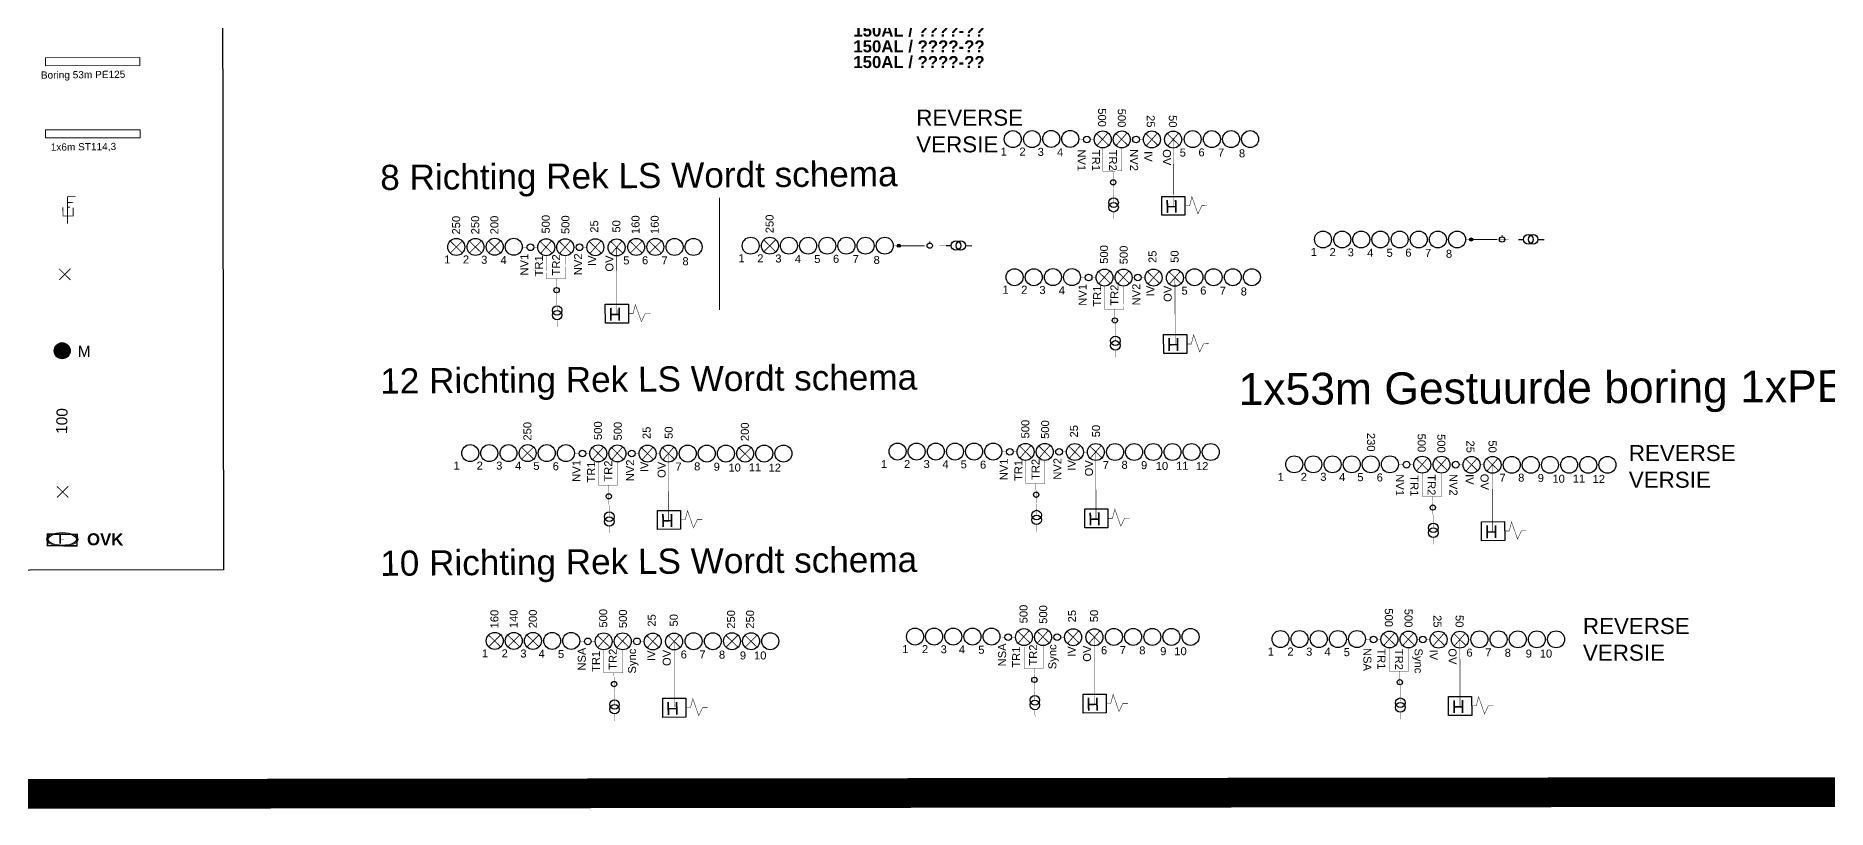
# Model space of a CAD drawing. Header units: metres. Extents: x 342 to 10732, y 11 to 2199.
# Drawn here: x 829.5 to 941.5, y 76.8 to 125.2 of the extents above; entities that cross this region are included whole.
import ezdxf
from ezdxf.enums import TextEntityAlignment as Align

# ---------------------------------------------------------------- set-up
doc = ezdxf.new("R2010")
doc.units = ezdxf.units.M
doc.linetypes.add('DASHED', pattern=[0.75, 0.5, -0.25])
for name, color, linetype, lineweight in [('01 - Bestaande kabel', 125, 'Continuous', 0), ('01 - Geulbak', 18, 'Continuous', 0), ('01 - Mantelbuis', 6, 'Continuous', 0), ('Aansluiting LS K01', 120, 'DASHED', 0), ('Aansluiting LS K02', 52, 'DASHED', 0), ('Aansluiting LS K03', 5, 'DASHED', 0), ('Aansluiting LS K06', 30, 'DASHED', 0), ('Aansluiting LS K07', 252, 'DASHED', 0), ('Aansluiting LS K08', 244, 'DASHED', 0), ('Aansluiting LS K09', 104, 'DASHED', 0), ('Aansluiting LS K10', 1, 'DASHED', 0), ('Aansluiting LS K11', 190, 'DASHED', 0), ('Aansluiting LS K12', 201, 'DASHED', 0), ('AANSLUITKAST', 7, 'Continuous', 0)]:
    doc.layers.add(name, color=color, linetype=linetype, lineweight=lineweight)
for name, color, linetype in [('01 - Diversen', 7, 'Continuous'), ('01 - Station', 7, 'Continuous'), ('Opmerking', 7, 'Continuous')]:
    doc.layers.add(name, color=color, linetype=linetype)
doc.layers.add('Aansluiting LS K04', color=7, linetype='DASHED', lineweight=0, true_color=0x00f000)
doc.layers.add('Aansluiting LS K05', color=7, linetype='DASHED', lineweight=0, true_color=0xeb00eb)
doc.styles.get("Standard").update_dxf_attribs({"font": 'arial.ttf'})
doc.styles.add('TM-0.5', font='', dxfattribs={"height": 0.5})
doc.styles.get('TM-0.5').set_extended_font_data('Arial Nova Light')

# ---------------------------------------------------------------- blocks, each defined once
blk = doc.blocks.new('OVK')
at = {"layer": '01 - Diversen', "true_color": 0x58ba48, "transparency": 33554687}
h = blk.add_hatch(color=85, dxfattribs=at)
h.dxf.hatch_style = 1
edge = h.paths.add_edge_path()
edge.add_ellipse((0, 0), major_axis=(0.984, -0.004), ratio=0.427896, start_angle=0, end_angle=360)
edge = h.paths.add_edge_path(flags=16)
edge.add_ellipse((0, 0), major_axis=(0.89, -0.003), ratio=0.403729, start_angle=0, end_angle=360)
at = {"layer": '01 - Bestaande kabel', "color": 85, "true_color": 0x58ba48}
for points, const_width in [([(-0.13, -0.27), (-0.13, 0.27)], 0.1), ([(-0.13, 0.27), (0.18, 0.27)], 0.005), ([(-0.13, 0.13), (0.14, 0.13)], 0.005), ([(-0.13, -0.01), (0.1, -0.01)], 0.005), ([(-0.13, -0.12), (0.03, -0.13)], 0.005)]:
    blk.add_lwpolyline(points, dxfattribs=dict(at, const_width=const_width))
for major_axis, ratio in [((0.984, -0.004), 0.427896), ((0.89, -0.003), 0.403729)]:
    blk.add_ellipse((0, 0), major_axis=major_axis, ratio=ratio, dxfattribs=at)
blk = doc.blocks.new('12 RICHTINGEN LS REK')
at = {"color": 6}
for points, const_width in [([(-8.63, 0.27), (-8.76, 0.27)], 0.02), ([(-7.43, 0.27), (-7.57, 0.27)], 0.02), ([(-6.23, 0.27), (-6.37, 0.27)], 0.02), ([(-5.04, 0.27), (-5.17, 0.27)], 0.02), ([(-3.84, 0.27), (-3.98, 0.27)], 0.02), ([(-2.5, 0.25), (-2.78, 0.25)], 0.02), ([(-1.82, 0.25), (-2.07, 0.25)], 0.02), ([(-0.92, -0.11), (-1.68, 0.63)], 0.05), ([(-1.65, -0.14), (-0.95, 0.66)], 0.05), ([(-0.62, 0.25), (-0.76, 0.25)], 0.02), ([(0.28, -0.11), (-0.48, 0.63)], 0.05), ([(-0.45, -0.14), (0.24, 0.66)], 0.05), ([(0.59, 0.25), (0.44, 0.25)], 0.02), ([(1.26, 0.25), (1.01, 0.25)], 0.02), ([(2.17, -0.13), (1.41, 0.61)], 0.05), ([(1.44, -0.16), (2.13, 0.64)], 0.05), ([(2.57, 0.24), (2.32, 0.24)], 0.02), ([(3.48, -0.12), (2.72, 0.61)], 0.05), ([(2.75, -0.15), (3.44, 0.65)], 0.05), ([(3.77, 0.24), (3.63, 0.24)], 0.02), ([(4.96, 0.24), (4.83, 0.24)], 0.02), ([(6.16, 0.24), (6.02, 0.24)], 0.02), ([(7.36, 0.23), (7.22, 0.24)], 0.02), ([(8.55, 0.24), (8.42, 0.24)], 0.02), ([(9.75, 0.24), (9.61, 0.24)], 0.02), ([(-0.09, -0.28), (-0.09, -1.73), (-1.28, -1.73), (-1.28, -0.28), (-1.28, -1.73), (-0.65, -1.73), (-0.6, -3.7)], 0.02), ([(-0.59, -4.29), (-0.59, -4.73)], 0.02)]:
    blk.add_lwpolyline(points, dxfattribs=dict(at, const_width=const_width))
at = {"color": 6, "linetype": 'Continuous', "const_width": 0.03}
for points in [[(3.11, -3.93), (3.1, 0.24)], [(5.22, -3.89), (4.9, -3.89), (4.66, -4.4), (4.29, -3.33), (4.14, -3.9), (3.86, -3.9)]]:
    blk.add_lwpolyline(points, dxfattribs=at)
at = {"color": 6}
blk.add_lwpolyline([(3.86, -4.49), (2.41, -4.5), (2.41, -3.32), (3.85, -3.31)], close=True, dxfattribs=at)
for centre, radius in [((-9.29, 0.27), 0.53), ((-8.1, 0.27), 0.53), ((-6.9, 0.27), 0.53), ((-5.7, 0.27), 0.53), ((-4.51, 0.27), 0.53), ((-3.31, 0.27), 0.53), ((-2.28, 0.25), 0.209), ((-1.29, 0.25), 0.53), ((-0.09, 0.25), 0.53), ((0.8, 0.25), 0.209), ((1.79, 0.24), 0.53), ((3.1, 0.24), 0.53), ((4.3, 0.24), 0.53), ((5.49, 0.24), 0.53), ((6.69, 0.24), 0.53), ((7.89, 0.24), 0.53), ((9.08, 0.24), 0.53), ((10.28, 0.24), 0.53), ((-0.63, -2.43), 0.165), ((-0.6, -3.7), 0.297), ((-0.6, -4), 0.297)]:
    blk.add_circle(centre, radius, dxfattribs=at)
at = {"color": 6, "char_height": 0.5, "attachment_point": 1, "rotation": 90}
for s, insert in [('500', (-1.56, 1.09)), ('500', (-0.32, 1.06)), ('25', (1.48, 1.15)), ('50', (2.86, 1.16))]:
    blk.add_mtext_dynamic_manual_height_columns(s, width=0.8068, gutter_width=2.5, heights=[0], dxfattribs=dict(at, insert=insert))
at = {"char_height": 0.5, "attachment_point": 3, "style": 'TM-0.5'}
for s, insert in [('1', (-9.94, -0.26)), ('2', (-8.5, -0.26)), ('3', (-7.28, -0.26)), ('4', (-6.1, -0.27)), ('5', (-4.96, -0.28)), ('6', (-3.75, -0.3)), ('7', (3.92, -0.32)), ('8', (5.09, -0.31)), ('9', (6.31, -0.33)), ('10', (7.62, -0.38)), ('11', (8.89, -0.37)), ('12', (10.13, -0.39))]:
    blk.add_mtext_dynamic_manual_height_columns(s, width=0.6652, gutter_width=2.5, heights=[0], dxfattribs=dict(at, insert=insert))
at = {"char_height": 0.5, "attachment_point": 1, "rotation": 90, "style": 'TM-0.5'}
for s, heights, insert in [('NV1', [0], (-2.9, -1.52)), ('TR1', [0], (-1.99, -1.57)), ('TR2', [0], (-0.92, -1.51)), ('NV2', [0], (0.45, -1.49)), ('IV', [0.279], (1.34, -0.92)), ('OV', [0], (2.42, -1.28))]:
    blk.add_mtext_dynamic_manual_height_columns(s, width=0.6652, gutter_width=2.5, heights=heights, dxfattribs=dict(at, insert=insert))
at = {"color": 6, "insert": (3.43, -4.34), "char_height": 0.804, "attachment_point": 1, "rotation": 180.6213, "style": 'TM-0.5'}
blk.add_mtext_dynamic_manual_height_columns('H', width=1.0698, gutter_width=4.02, heights=[0], dxfattribs=at)
at = {"color": 6}
for tag, p in [('RI10', (8.12, 1.02)), ('RI11', (9.31, 1.02)), ('RI12', (10.51, 1.02)), ('RI1', (-9.06, 1.05)), ('RI2', (-7.86, 1.05)), ('RI3', (-6.66, 1.05)), ('RI4', (-5.47, 1.05)), ('RI5', (-4.27, 1.06)), ('RI6', (-3.08, 1.06)), ('RI7', (4.53, 1.02)), ('RI8', (5.73, 1.02)), ('RI9', (6.92, 1.02))]:
    blk.add_attdef(tag, p, '', height=0.5, rotation=90, dxfattribs=at)
blk = doc.blocks.new('8 RICHTINGEN LS REK')
at = {"const_width": 0.02}
for points in [[(-7.03, 0.02), (-7.17, 0.02)], [(-5.83, 0.02), (-5.97, 0.03)], [(-4.64, 0.03), (-4.77, 0.03)], [(-3.29, 0), (-3.58, 0)], [(3.01, 0.02), (2.88, 0.02)], [(4.21, 0.02), (4.07, 0.02)]]:
    blk.add_lwpolyline(points, dxfattribs=at)
at = {"color": 6}
for points, const_width in [([(-2.61, 0), (-2.86, 0)], 0.02), ([(-1.71, -0.36), (-2.48, 0.38)], 0.05), ([(-2.44, -0.39), (-1.75, 0.41)], 0.05), ([(-1.42, 0), (-1.55, 0)], 0.02), ([(-0.52, -0.36), (-1.28, 0.38)], 0.05), ([(-1.25, -0.39), (-0.55, 0.42)], 0.05), ([(-0.22, 0), (-0.36, 0)], 0.02), ([(0.46, 0), (0.21, 0)], 0.02), ([(1.37, -0.37), (0.61, 0.36)], 0.05), ([(0.64, -0.4), (1.34, 0.4)], 0.05), ([(2.71, -0.37), (1.94, 0.37)], 0.05), ([(1.98, -0.4), (2.67, 0.4)], 0.05), ([(5.41, 0.02), (5.27, 0.02)], 0.02), ([(6.6, 0.02), (6.47, 0.02)], 0.02), ([(-0.89, -0.53), (-0.88, -1.97), (-2.07, -1.98), (-2.08, -0.53), (-2.07, -1.98), (-1.44, -1.97), (-1.4, -3.95)], 0.02), ([(-1.39, -4.54), (-1.39, -4.98)], 0.02)]:
    blk.add_lwpolyline(points, dxfattribs=dict(at, const_width=const_width))
at = {"color": 6, "linetype": 'Continuous', "const_width": 0.03}
for points in [[(2.34, -4.18), (2.32, -0.01)], [(4.43, -4.13), (4.11, -4.14), (3.87, -4.65), (3.49, -3.58), (3.35, -4.15), (3.06, -4.15)]]:
    blk.add_lwpolyline(points, dxfattribs=at)
at = {"color": 6}
blk.add_lwpolyline([(3.06, -4.74), (1.62, -4.74), (1.61, -3.56), (3.06, -3.56)], close=True, dxfattribs=at)
for centre, radius in [((-7.7, 0.02), 0.53), ((-6.5, 0.02), 0.53), ((-5.3, 0.03), 0.53), ((-4.11, 0.03), 0.53), ((-3.07, 0), 0.209), ((-2.08, 0), 0.53), ((-0.89, 0), 0.53), ((0, 0), 0.209), ((0.99, 0), 0.53), ((2.32, -0.01), 0.53), ((3.54, 0.02), 0.53), ((4.74, 0.02), 0.53), ((5.94, 0.02), 0.53), ((7.13, 0.02), 0.53), ((-1.43, -2.68), 0.165), ((-1.4, -3.95), 0.297), ((-1.4, -4.24), 0.297)]:
    blk.add_circle(centre, radius, dxfattribs=at)
at = {"color": 6, "char_height": 0.5, "attachment_point": 1, "rotation": 90}
for s, insert in [('500', (-2.36, 0.86)), ('500', (-1.13, 0.83)), ('25', (0.67, 0.91)), ('50', (2.05, 0.92))]:
    blk.add_mtext_dynamic_manual_height_columns(s, width=0.8068, gutter_width=2.5, heights=[0], dxfattribs=dict(at, insert=insert))
at = {"char_height": 0.5, "attachment_point": 3, "style": 'TM-0.5'}
for s, insert in [('1', (-8.07, -0.51)), ('2', (-6.9, -0.51)), ('3', (-5.76, -0.53)), ('4', (-4.55, -0.55)), ('5', (3.12, -0.57)), ('6', (4.29, -0.56)), ('7', (5.51, -0.57)), ('8', (6.82, -0.62))]:
    blk.add_mtext_dynamic_manual_height_columns(s, width=0.6652, gutter_width=2.5, heights=[0], dxfattribs=dict(at, insert=insert))
at = {"char_height": 0.5, "attachment_point": 1, "rotation": 90, "style": 'TM-0.5'}
for s, heights, insert in [('NV1', [0], (-3.7, -1.76)), ('TR1', [0], (-2.79, -1.82)), ('TR2', [0], (-1.71, -1.76)), ('NV2', [0], (-0.34, -1.74)), ('IV', [0.279], (0.54, -1.17)), ('OV', [0], (1.62, -1.52))]:
    blk.add_mtext_dynamic_manual_height_columns(s, width=0.6652, gutter_width=2.5, heights=heights, dxfattribs=dict(at, insert=insert))
at = {"color": 6, "insert": (2.63, -4.58), "char_height": 0.804, "attachment_point": 1, "rotation": 180.6228, "style": 'TM-0.5'}
blk.add_mtext_dynamic_manual_height_columns('H', width=1.0698, gutter_width=4.02, heights=[0], dxfattribs=at)
at = {"color": 6}
for tag, p in [('RI1', (-7.46, 0.8)), ('RI2', (-6.27, 0.81)), ('RI3', (-5.07, 0.81)), ('RI4', (-3.87, 0.81)), ('RI5', (3.75, 0.83)), ('RI6', (4.95, 0.83)), ('RI7', (6.13, 0.83)), ('RI8', (7.32, 0.83))]:
    blk.add_attdef(tag, p, '', height=0.5, rotation=90, dxfattribs=at)
blk = doc.blocks.new('8 RICHTINGEN LS REK KLEIN')
at = {"layer": '01 - Bestaande kabel', "transparency": 33554687}
h = blk.add_hatch(color=6, dxfattribs=at)
h.dxf.hatch_style = 1
edge = h.paths.add_edge_path()
edge.add_arc((5.14, 0), 0.1, 0, 360)
at = {"const_width": 0.02}
for points in [[(-3.45, 0), (-3.59, 0)], [(-2.26, 0), (-2.39, 0)], [(-1.06, 0), (-1.2, 0)], [(0.14, 0), (0, 0)], [(1.33, 0), (1.2, 0)]]:
    blk.add_lwpolyline(points, dxfattribs=at)
at = {"color": 6}
for points, const_width in [([(2.53, 0), (2.39, 0)], 0.02), ([(3.73, 0), (3.59, 0)], 0.02), ([(5.04, 0), (4.79, 0)], 0.02), ([(6.74, 0), (8.1, 0.01)], 0.01)]:
    blk.add_lwpolyline(points, dxfattribs=dict(at, const_width=const_width))
for points in [[(8.1, 0.01), (8.42, 0.01)], [(9.31, 0.01), (9.71, 0)]]:
    blk.add_lwpolyline(points, dxfattribs=at)
for centre, radius in [((-4.12, 0), 0.53), ((-2.92, 0), 0.53), ((-1.73, 0), 0.53), ((-0.53, 0), 0.53), ((0.67, 0), 0.53), ((1.86, 0), 0.53), ((3.06, 0), 0.53), ((4.26, 0), 0.53), ((5.14, 0), 0.1), ((7.07, 0), 0.165), ((8.71, 0.01), 0.297), ((9.01, 0.01), 0.297)]:
    blk.add_circle(centre, radius, dxfattribs=at)
at = {"layer": '01 - Bestaande kabel', "color": 6}
for points in [[(5.24, 0), (6.74, 0)], [(7.07, 0.17), (7.07, 0.27)]]:
    blk.add_lwpolyline(points, dxfattribs=at)
at = {"char_height": 0.5, "attachment_point": 3, "style": 'TM-0.5'}
for s, insert in [('1', (-4.5, -0.53)), ('2', (-3.32, -0.54)), ('3', (-2.19, -0.55)), ('4', (-0.97, -0.58)), ('5', (0.24, -0.58)), ('6', (1.41, -0.57)), ('7', (2.64, -0.59)), ('8', (3.95, -0.64))]:
    blk.add_mtext_dynamic_manual_height_columns(s, width=0.6652, gutter_width=2.5, heights=[0], dxfattribs=dict(at, insert=insert))
at = {"color": 6}
for tag, p in [('RI1', (-3.88, 0.78)), ('RI2', (-2.69, 0.78)), ('RI3', (-1.49, 0.78)), ('RI4', (-0.3, 0.78)), ('RI5', (0.93, 0.8)), ('RI6', (2.13, 0.81)), ('RI7', (3.3, 0.81)), ('RI8', (4.5, 0.8))]:
    blk.add_attdef(tag, p, '', height=0.5, rotation=90, dxfattribs=at)
blk = doc.blocks.new('10 RICHTINGEN LS REK')
at = {"color": 6}
for points, const_width in [([(-8.23, 0.03), (-8.36, 0.03)], 0.02), ([(-7.03, 0.03), (-7.17, 0.03)], 0.02), ([(-5.83, 0.03), (-5.97, 0.03)], 0.02), ([(-4.64, 0.03), (-4.77, 0.03)], 0.02), ([(-3.29, 0), (-3.58, 0.01)], 0.02), ([(-2.61, 0), (-2.86, 0)], 0.02), ([(-1.71, -0.35), (-2.48, 0.38)], 0.05), ([(-2.44, -0.38), (-1.75, 0.42)], 0.05), ([(-1.42, 0), (-1.55, 0)], 0.02), ([(-0.52, -0.35), (-1.28, 0.38)], 0.05), ([(-1.25, -0.38), (-0.55, 0.42)], 0.05), ([(-0.22, 0), (-0.36, 0)], 0.02), ([(0.46, 0), (0.21, 0)], 0.02), ([(1.37, -0.37), (0.61, 0.36)], 0.05), ([(0.64, -0.4), (1.34, 0.4)], 0.05), ([(2.7, -0.37), (1.94, 0.37)], 0.05), ([(1.97, -0.4), (2.67, 0.4)], 0.05), ([(4.21, 0.01), (4.07, 0.01)], 0.02), ([(5.41, 0.01), (5.27, 0.01)], 0.02), ([(6.6, 0.01), (6.47, 0.01)], 0.02), ([(7.8, 0.01), (7.66, 0.01)], 0.02), ([(-0.89, -0.53), (-0.89, -1.97), (-2.07, -1.97), (-2.08, -0.53), (-2.07, -1.97), (-1.44, -1.97), (-1.4, -3.95)], 0.02), ([(-1.4, -4.54), (-1.39, -4.98)], 0.02)]:
    blk.add_lwpolyline(points, dxfattribs=dict(at, const_width=const_width))
at = {"color": 6, "linetype": 'Continuous', "const_width": 0.03}
for points in [[(2.32, 0), (2.33, -4.15)], [(4.42, -4.14), (4.1, -4.14), (3.86, -4.65), (3.49, -3.58), (3.34, -4.15), (3.05, -4.15)]]:
    blk.add_lwpolyline(points, dxfattribs=at)
at = {"color": 6}
blk.add_lwpolyline([(3.06, -4.74), (1.61, -4.75), (1.61, -3.56), (3.05, -3.56)], close=True, dxfattribs=at)
for centre, radius in [((-8.89, 0.03), 0.53), ((-7.7, 0.03), 0.53), ((-6.5, 0.03), 0.53), ((-5.3, 0.03), 0.53), ((-4.11, 0.03), 0.53), ((-3.07, 0), 0.209), ((-2.08, 0), 0.53), ((-0.89, 0), 0.53), ((0, 0), 0.209), ((0.99, -0.01), 0.53), ((2.32, -0.01), 0.53), ((3.54, 0.01), 0.53), ((4.74, 0.01), 0.53), ((5.94, 0.01), 0.53), ((7.13, 0.01), 0.53), ((8.33, 0.01), 0.53), ((-1.43, -2.67), 0.165), ((-1.4, -3.95), 0.297), ((-1.4, -4.24), 0.297)]:
    blk.add_circle(centre, radius, dxfattribs=at)
at = {"color": 6, "char_height": 0.5, "attachment_point": 1, "rotation": 90}
for s, insert in [('500', (-2.36, 0.86)), ('500', (-1.13, 0.83)), ('25', (0.67, 0.92)), ('50', (2.05, 0.93))]:
    blk.add_mtext_dynamic_manual_height_columns(s, width=0.8068, gutter_width=2.5, heights=[0], dxfattribs=dict(at, insert=insert))
at = {"char_height": 0.5, "attachment_point": 3, "style": 'TM-0.5'}
for s, width, insert in [('1', 0.6652, (-9.3, -0.5)), ('2', 0.6652, (-8.07, -0.5)), ('3', 0.6652, (-6.9, -0.51)), ('4', 0.6652, (-5.76, -0.52)), ('5', 0.6652, (-4.55, -0.54)), ('6', 0.6652, (3.12, -0.57)), ('7', 0.6652, (4.29, -0.56)), ('8', 0.6652, (5.51, -0.58)), ('9', 0.615, (6.82, -0.63)), ('10', 0.6652, (8.09, -0.63))]:
    blk.add_mtext_dynamic_manual_height_columns(s, width=width, gutter_width=2.5, heights=[0], dxfattribs=dict(at, insert=insert))
at = {"char_height": 0.5, "attachment_point": 1, "rotation": 90, "style": 'TM-0.5'}
for s, heights, insert in [('NSA', [0], (-3.7, -1.83)), ('TR1', [0], (-2.82, -1.91)), ('TR2', [0], (-1.76, -1.78)), ('Sync', [0], (-0.56, -2.01)), ('IV', [0.279], (0.64, -1.23)), ('OV', [0], (1.61, -1.54))]:
    blk.add_mtext_dynamic_manual_height_columns(s, width=0.6652, gutter_width=2.5, heights=heights, dxfattribs=dict(at, insert=insert))
at = {"color": 6, "insert": (2.63, -4.59), "char_height": 0.804, "attachment_point": 1, "rotation": 180.5603, "style": 'TM-0.5'}
blk.add_mtext_dynamic_manual_height_columns('H', width=1.0698, gutter_width=4.02, heights=[0], dxfattribs=at)
at = {"color": 6}
for tag, p in [('RI1', (-8.66, 0.81)), ('RI2', (-7.46, 0.82)), ('RI3', (-6.26, 0.82)), ('RI4', (-5.07, 0.82)), ('RI5', (-3.87, 0.82)), ('RI6', (3.72, 0.82)), ('RI7', (4.93, 0.79)), ('RI8', (6.13, 0.79)), ('RI9', (7.32, 0.79)), ('RI10', (8.52, 0.78))]:
    blk.add_attdef(tag, p, '', height=0.5, rotation=90, dxfattribs=at)
blk = doc.blocks.new('Zekering')
at = {"color": 0, "linetype": 'Continuous', "const_width": 0.05}
for points in [[(-0.36, 0.34), (0.35, -0.35)], [(-0.35, -0.35), (0.35, 0.35)]]:
    blk.add_lwpolyline(points, dxfattribs=at)
blk = doc.blocks.new('12 RICHTINGEN LS REK REVERSE')
at = {"color": 6}
for points, const_width in [([(-8.63, 0.27), (-8.76, 0.27)], 0.02), ([(-7.43, 0.27), (-7.57, 0.27)], 0.02), ([(-6.23, 0.27), (-6.37, 0.27)], 0.02), ([(-5.04, 0.27), (-5.17, 0.27)], 0.02), ([(-3.84, 0.27), (-3.98, 0.27)], 0.02), ([(-2.5, 0.25), (-2.78, 0.25)], 0.02), ([(-1.82, 0.25), (-2.07, 0.25)], 0.02), ([(-0.92, -0.11), (-1.68, 0.63)], 0.05), ([(-1.65, -0.14), (-0.95, 0.66)], 0.05), ([(-0.62, 0.25), (-0.76, 0.25)], 0.02), ([(0.28, -0.11), (-0.48, 0.63)], 0.05), ([(-0.45, -0.14), (0.24, 0.66)], 0.05), ([(0.59, 0.25), (0.44, 0.25)], 0.02), ([(1.26, 0.25), (1.01, 0.25)], 0.02), ([(2.17, -0.13), (1.41, 0.61)], 0.05), ([(1.44, -0.16), (2.13, 0.64)], 0.05), ([(2.57, 0.24), (2.32, 0.24)], 0.02), ([(3.48, -0.12), (2.72, 0.61)], 0.05), ([(2.75, -0.15), (3.44, 0.65)], 0.05), ([(3.77, 0.24), (3.63, 0.24)], 0.02), ([(4.96, 0.24), (4.83, 0.24)], 0.02), ([(6.16, 0.24), (6.02, 0.24)], 0.02), ([(7.36, 0.23), (7.22, 0.24)], 0.02), ([(8.55, 0.24), (8.42, 0.24)], 0.02), ([(9.75, 0.24), (9.61, 0.24)], 0.02), ([(-0.09, -0.28), (-0.09, -1.73), (-1.28, -1.73), (-1.28, -0.28), (-1.28, -1.73), (-0.65, -1.73), (-0.6, -3.7)], 0.02), ([(-0.59, -4.29), (-0.59, -4.73)], 0.02)]:
    blk.add_lwpolyline(points, dxfattribs=dict(at, const_width=const_width))
at = {"color": 6, "linetype": 'Continuous', "const_width": 0.03}
for points in [[(3.11, -3.93), (3.1, 0.24)], [(5.22, -3.89), (4.9, -3.89), (4.66, -4.4), (4.29, -3.33), (4.14, -3.9), (3.86, -3.9)]]:
    blk.add_lwpolyline(points, dxfattribs=at)
at = {"color": 6}
blk.add_lwpolyline([(3.86, -4.49), (2.41, -4.5), (2.41, -3.32), (3.85, -3.31)], close=True, dxfattribs=at)
for centre, radius in [((-9.29, 0.27), 0.53), ((-8.1, 0.27), 0.53), ((-6.9, 0.27), 0.53), ((-5.7, 0.27), 0.53), ((-4.51, 0.27), 0.53), ((-3.31, 0.27), 0.53), ((-2.28, 0.25), 0.209), ((-1.29, 0.25), 0.53), ((-0.09, 0.25), 0.53), ((0.8, 0.25), 0.209), ((1.79, 0.24), 0.53), ((3.1, 0.24), 0.53), ((4.3, 0.24), 0.53), ((5.49, 0.24), 0.53), ((6.69, 0.24), 0.53), ((7.89, 0.24), 0.53), ((9.08, 0.24), 0.53), ((10.28, 0.24), 0.53), ((-0.63, -2.43), 0.165), ((-0.6, -3.7), 0.297), ((-0.6, -4), 0.297)]:
    blk.add_circle(centre, radius, dxfattribs=at)
at = {"color": 6, "char_height": 0.5, "attachment_point": 1, "rotation": 270}
for s, insert in [('500', (-1.08, 2.19)), ('500', (0.15, 2.16)), ('25', (1.97, 1.76)), ('50', (3.35, 1.77))]:
    blk.add_mtext_dynamic_manual_height_columns(s, width=0.8068, gutter_width=2.5, heights=[0], dxfattribs=dict(at, insert=insert))
at = {"char_height": 0.5, "attachment_point": 3, "style": 'TM-0.5'}
for s, insert in [('1', (-9.94, -0.26)), ('2', (-8.5, -0.26)), ('3', (-7.28, -0.26)), ('4', (-6.1, -0.27)), ('5', (-4.96, -0.28)), ('6', (-3.75, -0.3)), ('7', (3.92, -0.32)), ('8', (5.09, -0.31)), ('9', (6.31, -0.33)), ('10', (7.62, -0.38)), ('11', (8.89, -0.37)), ('12', (10.13, -0.39))]:
    blk.add_mtext_dynamic_manual_height_columns(s, width=0.6652, gutter_width=2.5, heights=[0], dxfattribs=dict(at, insert=insert))
at = {"char_height": 0.5, "attachment_point": 1, "rotation": 270, "style": 'TM-0.5'}
for s, heights, insert in [('NV1', [0], (-2.44, -0.35)), ('TR1', [0], (-1.53, -0.41)), ('TR2', [0], (-0.46, -0.35)), ('NV2', [0], (0.91, -0.33)), ('IV', [0.279], (1.92, -0.34)), ('OV', [0], (2.85, -0.32))]:
    blk.add_mtext_dynamic_manual_height_columns(s, width=0.6652, gutter_width=2.5, heights=heights, dxfattribs=dict(at, insert=insert))
at = {"color": 6, "insert": (3.43, -4.34), "char_height": 0.804, "attachment_point": 1, "rotation": 180.6213, "style": 'TM-0.5'}
blk.add_mtext_dynamic_manual_height_columns('H', width=1.0698, gutter_width=4.02, heights=[0], dxfattribs=at)
at = {"color": 6}
for tag, p in [('RI10', (7.65, 1.04)), ('RI11', (8.85, 1.04)), ('RI12', (10.04, 1.04)), ('RI1', (-9.53, 1.07)), ('RI2', (-8.33, 1.07)), ('RI3', (-7.13, 1.07)), ('RI4', (-5.94, 1.07)), ('RI5', (-4.74, 1.07)), ('RI6', (-3.55, 1.08)), ('RI7', (4.06, 1.04)), ('RI8', (5.26, 1.04)), ('RI9', (6.45, 1.04))]:
    blk.add_attdef(tag, text='', height=0.5, rotation=270, dxfattribs=at).set_placement(p, align=Align.RIGHT)
blk = doc.blocks.new('10 RICHTINGEN LS REK REVERSE')
at = {"color": 6}
for points, const_width in [([(-8.23, 0.03), (-8.36, 0.03)], 0.02), ([(-7.03, 0.03), (-7.17, 0.03)], 0.02), ([(-5.83, 0.03), (-5.97, 0.03)], 0.02), ([(-4.64, 0.03), (-4.77, 0.03)], 0.02), ([(-3.29, 0), (-3.58, 0.01)], 0.02), ([(-2.61, 0), (-2.86, 0)], 0.02), ([(-1.71, -0.35), (-2.48, 0.38)], 0.05), ([(-2.44, -0.38), (-1.75, 0.42)], 0.05), ([(-1.42, 0), (-1.55, 0)], 0.02), ([(-0.52, -0.35), (-1.28, 0.38)], 0.05), ([(-1.25, -0.38), (-0.55, 0.42)], 0.05), ([(-0.22, 0), (-0.36, 0)], 0.02), ([(0.46, 0), (0.21, 0)], 0.02), ([(1.37, -0.37), (0.61, 0.36)], 0.05), ([(0.64, -0.4), (1.34, 0.4)], 0.05), ([(2.7, -0.37), (1.94, 0.37)], 0.05), ([(1.97, -0.4), (2.67, 0.4)], 0.05), ([(4.21, 0.01), (4.07, 0.01)], 0.02), ([(5.41, 0.01), (5.27, 0.01)], 0.02), ([(6.6, 0.01), (6.47, 0.01)], 0.02), ([(7.8, 0.01), (7.66, 0.01)], 0.02), ([(-0.89, -0.53), (-0.89, -1.97), (-2.07, -1.97), (-2.08, -0.53), (-2.07, -1.97), (-1.44, -1.97), (-1.4, -3.95)], 0.02), ([(-1.4, -4.54), (-1.39, -4.98)], 0.02)]:
    blk.add_lwpolyline(points, dxfattribs=dict(at, const_width=const_width))
at = {"color": 6, "linetype": 'Continuous', "const_width": 0.03}
for points in [[(2.32, 0), (2.33, -4.15)], [(4.42, -4.14), (4.1, -4.14), (3.86, -4.65), (3.49, -3.58), (3.34, -4.15), (3.05, -4.15)]]:
    blk.add_lwpolyline(points, dxfattribs=at)
at = {"color": 6}
blk.add_lwpolyline([(3.06, -4.74), (1.61, -4.75), (1.61, -3.56), (3.05, -3.56)], close=True, dxfattribs=at)
for centre, radius in [((-8.89, 0.03), 0.53), ((-7.7, 0.03), 0.53), ((-6.5, 0.03), 0.53), ((-5.3, 0.03), 0.53), ((-4.11, 0.03), 0.53), ((-3.07, 0), 0.209), ((-2.08, 0), 0.53), ((-0.89, 0), 0.53), ((0, 0), 0.209), ((0.99, -0.01), 0.53), ((2.32, -0.01), 0.53), ((3.54, 0.01), 0.53), ((4.74, 0.01), 0.53), ((5.94, 0.01), 0.53), ((7.13, 0.01), 0.53), ((8.33, 0.01), 0.53), ((-1.43, -2.67), 0.165), ((-1.4, -3.95), 0.297), ((-1.4, -4.24), 0.297)]:
    blk.add_circle(centre, radius, dxfattribs=at)
at = {"color": 6, "char_height": 0.5, "attachment_point": 1, "rotation": 270}
for s, insert in [('500', (-1.87, 1.95)), ('500', (-0.64, 1.92)), ('25', (1.17, 1.52)), ('50', (2.55, 1.53))]:
    blk.add_mtext_dynamic_manual_height_columns(s, width=0.8068, gutter_width=2.5, heights=[0], dxfattribs=dict(at, insert=insert))
at = {"char_height": 0.5, "attachment_point": 3, "style": 'TM-0.5'}
for s, width, insert in [('1', 0.6652, (-9.3, -0.5)), ('2', 0.6652, (-8.07, -0.5)), ('3', 0.6652, (-6.9, -0.51)), ('4', 0.6652, (-5.76, -0.52)), ('5', 0.6652, (-4.55, -0.54)), ('6', 0.6652, (3.12, -0.57)), ('7', 0.6652, (4.29, -0.56)), ('8', 0.6652, (5.51, -0.58)), ('9', 0.615, (6.82, -0.63)), ('10', 0.6652, (8.09, -0.63))]:
    blk.add_mtext_dynamic_manual_height_columns(s, width=width, gutter_width=2.5, heights=[0], dxfattribs=dict(at, insert=insert))
at = {"char_height": 0.5, "attachment_point": 1, "rotation": 270, "style": 'TM-0.5'}
for s, heights, insert in [('NSA', [0], (-3.21, -0.53)), ('TR1', [0], (-2.33, -0.55)), ('TR2', [0], (-1.23, -0.58)), ('Sync', [0], (-0.01, -0.56)), ('IV', [0.279], (0.93, -0.63)), ('OV', [0], (2.11, -0.55))]:
    blk.add_mtext_dynamic_manual_height_columns(s, width=0.6652, gutter_width=2.5, heights=heights, dxfattribs=dict(at, insert=insert))
at = {"color": 6, "insert": (2.63, -4.59), "char_height": 0.804, "attachment_point": 1, "rotation": 180.5603, "style": 'TM-0.5'}
blk.add_mtext_dynamic_manual_height_columns('H', width=1.0698, gutter_width=4.02, heights=[0], dxfattribs=at)
at = {"color": 6}
for tag, p in [('RI1', (-9.13, 0.83)), ('RI2', (-7.93, 0.84)), ('RI3', (-6.73, 0.83)), ('RI4', (-5.54, 0.84)), ('RI5', (-4.34, 0.84)), ('RI6', (3.27, 0.84)), ('RI7', (4.46, 0.81)), ('RI8', (5.66, 0.81)), ('RI9', (6.85, 0.8)), ('RI10', (8.05, 0.8))]:
    blk.add_attdef(tag, text='', height=0.5, rotation=270, dxfattribs=at).set_placement(p, align=Align.RIGHT)
blk = doc.blocks.new('8 RICHTINGEN LS REK REVERSE')
at = {"const_width": 0.02}
for points in [[(-7.03, 0.02), (-7.17, 0.02)], [(-5.83, 0.02), (-5.97, 0.03)], [(-4.64, 0.03), (-4.77, 0.03)], [(-3.29, 0), (-3.58, 0)], [(3.01, 0.02), (2.88, 0.02)], [(4.21, 0.02), (4.07, 0.02)]]:
    blk.add_lwpolyline(points, dxfattribs=at)
at = {"color": 6}
for points, const_width in [([(-2.61, 0), (-2.86, 0)], 0.02), ([(-1.71, -0.36), (-2.48, 0.38)], 0.05), ([(-2.44, -0.39), (-1.75, 0.41)], 0.05), ([(-1.42, 0), (-1.55, 0)], 0.02), ([(-0.52, -0.36), (-1.28, 0.38)], 0.05), ([(-1.25, -0.39), (-0.55, 0.42)], 0.05), ([(-0.22, 0), (-0.36, 0)], 0.02), ([(0.46, 0), (0.21, 0)], 0.02), ([(1.37, -0.37), (0.61, 0.36)], 0.05), ([(0.64, -0.4), (1.34, 0.4)], 0.05), ([(2.71, -0.37), (1.94, 0.37)], 0.05), ([(1.98, -0.4), (2.67, 0.4)], 0.05), ([(5.41, 0.02), (5.27, 0.02)], 0.02), ([(6.6, 0.02), (6.47, 0.02)], 0.02), ([(-0.89, -0.53), (-0.88, -1.97), (-2.07, -1.98), (-2.08, -0.53), (-2.07, -1.98), (-1.44, -1.97), (-1.4, -3.95)], 0.02), ([(-1.39, -4.54), (-1.39, -4.98)], 0.02)]:
    blk.add_lwpolyline(points, dxfattribs=dict(at, const_width=const_width))
at = {"color": 6, "linetype": 'Continuous', "const_width": 0.03}
for points in [[(2.34, -4.18), (2.32, -0.01)], [(4.43, -4.13), (4.11, -4.14), (3.87, -4.65), (3.49, -3.58), (3.35, -4.15), (3.06, -4.15)]]:
    blk.add_lwpolyline(points, dxfattribs=at)
at = {"color": 6}
blk.add_lwpolyline([(3.06, -4.74), (1.62, -4.74), (1.61, -3.56), (3.06, -3.56)], close=True, dxfattribs=at)
for centre, radius in [((-7.7, 0.02), 0.53), ((-6.5, 0.02), 0.53), ((-5.3, 0.03), 0.53), ((-4.11, 0.03), 0.53), ((-3.07, 0), 0.209), ((-2.08, 0), 0.53), ((-0.89, 0), 0.53), ((0, 0), 0.209), ((0.99, 0), 0.53), ((2.32, -0.01), 0.53), ((3.54, 0.02), 0.53), ((4.74, 0.02), 0.53), ((5.94, 0.02), 0.53), ((7.13, 0.02), 0.53), ((-1.43, -2.68), 0.165), ((-1.4, -3.95), 0.297), ((-1.4, -4.24), 0.297)]:
    blk.add_circle(centre, radius, dxfattribs=at)
at = {"color": 6, "char_height": 0.5, "attachment_point": 1, "rotation": 270}
for s, insert in [('500', (-1.87, 1.95)), ('500', (-0.64, 1.92)), ('25', (1.17, 1.52)), ('50', (2.55, 1.52))]:
    blk.add_mtext_dynamic_manual_height_columns(s, width=0.8068, gutter_width=2.5, heights=[0], dxfattribs=dict(at, insert=insert))
at = {"char_height": 0.5, "attachment_point": 3, "style": 'TM-0.5'}
for s, insert in [('1', (-8.07, -0.51)), ('2', (-6.9, -0.51)), ('3', (-5.76, -0.53)), ('4', (-4.55, -0.55)), ('5', (3.12, -0.57)), ('6', (4.29, -0.56)), ('7', (5.51, -0.57)), ('8', (6.82, -0.62))]:
    blk.add_mtext_dynamic_manual_height_columns(s, width=0.6652, gutter_width=2.5, heights=[0], dxfattribs=dict(at, insert=insert))
at = {"char_height": 0.5, "attachment_point": 1, "rotation": 270, "style": 'TM-0.5'}
for s, heights, insert in [('NV1', [0], (-3.15, -0.62)), ('TR1', [0], (-2.25, -0.65)), ('TR2', [0], (-1.19, -0.64)), ('NV2', [0], (0.13, -0.61)), ('IV', [0.279], (1.01, -0.73)), ('OV', [0], (2.18, -0.61))]:
    blk.add_mtext_dynamic_manual_height_columns(s, width=0.6652, gutter_width=2.5, heights=heights, dxfattribs=dict(at, insert=insert))
at = {"color": 6, "insert": (2.63, -4.58), "char_height": 0.804, "attachment_point": 1, "rotation": 180.6228, "style": 'TM-0.5'}
blk.add_mtext_dynamic_manual_height_columns('H', width=1.0698, gutter_width=4.02, heights=[0], dxfattribs=at)
at = {"color": 6}
for tag, p in [('RI1', (-7.93, 0.82)), ('RI2', (-6.74, 0.83)), ('RI3', (-5.54, 0.83)), ('RI4', (-4.34, 0.83)), ('RI5', (3.26, 0.85)), ('RI6', (4.46, 0.85)), ('RI7', (5.66, 0.8)), ('RI8', (6.85, 0.8))]:
    blk.add_attdef(tag, text='', height=0.5, rotation=270, dxfattribs=at).set_placement(p, align=Align.RIGHT)
blk = doc.blocks.new('MES')
at = {"layer": 'AANSLUITKAST', "transparency": 33554687}
h = blk.add_hatch(color=256, dxfattribs=at)
h.dxf.hatch_style = 1
edge = h.paths.add_edge_path()
edge.add_arc((0, 0), 0.5, 0, 360)
blk.add_circle((0, 0), 0.5)
blk = doc.blocks.new('RICHTINGEN TEKST')
at = {"layer": '01 - Bestaande kabel', "insert": (-1.91, 5.01), "char_height": 0.75, "attachment_point": 7, "style": 'TM-0.5', "bg_fill": 3, "box_fill_scale": 1.1, "bg_fill_color": 256, "bg_fill_transparency": 0}
blk.add_mtext_dynamic_manual_height_columns('{\\fArial Nova Light|b1|i0|c0|p34;95Al / ????-??}', width=8.2529, gutter_width=2.5, heights=[0], dxfattribs=at)
at = {"layer": 'Aansluiting LS K01', "insert": (-1.91, 4.03), "char_height": 0.75, "attachment_point": 7, "style": 'TM-0.5', "bg_fill": 3, "box_fill_scale": 1.1, "bg_fill_color": 256, "bg_fill_transparency": 0}
blk.add_mtext_dynamic_manual_height_columns('{\\fArial Nova Light|b1|i0|c0|p34;150AL / ????-??}', width=8.2529, gutter_width=2.5, heights=[0], dxfattribs=at)
at = {"layer": 'Aansluiting LS K02', "insert": (-1.91, 3.05), "char_height": 0.75, "attachment_point": 7, "style": 'TM-0.5', "bg_fill": 3, "box_fill_scale": 1.1, "bg_fill_color": 256, "bg_fill_transparency": 0}
blk.add_mtext_dynamic_manual_height_columns('{\\fArial Nova Light|b1|i0|c0|p34;150AL / ????-??}', width=8.2529, gutter_width=2.5, heights=[0], dxfattribs=at)
at = {"layer": 'Aansluiting LS K03', "insert": (-1.91, 2.07), "char_height": 0.75, "attachment_point": 7, "style": 'TM-0.5', "bg_fill": 3, "box_fill_scale": 1.1, "bg_fill_color": 256, "bg_fill_transparency": 0}
blk.add_mtext_dynamic_manual_height_columns('{\\fArial Nova Light|b1|i0|c0|p34;150AL / ????-??}', width=8.2529, gutter_width=2.5, heights=[0], dxfattribs=at)
at = {"layer": 'Aansluiting LS K04', "insert": (-1.91, 1.09), "char_height": 0.75, "attachment_point": 7, "style": 'TM-0.5', "bg_fill": 3, "box_fill_scale": 1.1, "bg_fill_color": 256, "bg_fill_transparency": 0}
blk.add_mtext_dynamic_manual_height_columns('{\\fArial Nova Light|b1|i0|c0|p34;150AL / ????-??}', width=8.2529, gutter_width=2.5, heights=[0], dxfattribs=at)
at = {"layer": 'Aansluiting LS K05', "insert": (-1.91, 0.11), "char_height": 0.75, "attachment_point": 7, "style": 'TM-0.5', "bg_fill": 3, "box_fill_scale": 1.1, "bg_fill_color": 256, "bg_fill_transparency": 0}
blk.add_mtext_dynamic_manual_height_columns('{\\fArial Nova Light|b1|i0|c0|p34;150AL / ????-??}', width=8.2529, gutter_width=2.5, heights=[0], dxfattribs=at)
at = {"layer": 'Aansluiting LS K06', "insert": (-1.91, -0.87), "char_height": 0.75, "attachment_point": 7, "style": 'TM-0.5', "bg_fill": 3, "box_fill_scale": 1.1, "bg_fill_color": 256, "bg_fill_transparency": 0}
blk.add_mtext_dynamic_manual_height_columns('{\\fArial Nova Light|b1|i0|c0|p34;150AL / ????-??}', width=8.2529, gutter_width=2.5, heights=[0], dxfattribs=at)
at = {"layer": 'Aansluiting LS K07', "insert": (-1.91, -1.85), "char_height": 0.75, "attachment_point": 7, "style": 'TM-0.5', "bg_fill": 3, "box_fill_scale": 1.1, "bg_fill_color": 256, "bg_fill_transparency": 0}
blk.add_mtext_dynamic_manual_height_columns('{\\fArial Nova Light|b1|i0|c0|p34;150AL / ????-??}', width=8.2529, gutter_width=2.5, heights=[0], dxfattribs=at)
at = {"layer": 'Aansluiting LS K08', "insert": (-1.91, -2.83), "char_height": 0.75, "attachment_point": 7, "style": 'TM-0.5', "bg_fill": 3, "box_fill_scale": 1.1, "bg_fill_color": 256, "bg_fill_transparency": 0}
blk.add_mtext_dynamic_manual_height_columns('{\\fArial Nova Light|b1|i0|c0|p34;150AL / ????-??}', width=8.2529, gutter_width=2.5, heights=[0], dxfattribs=at)
at = {"layer": 'Aansluiting LS K09', "insert": (-1.91, -3.81), "char_height": 0.75, "attachment_point": 7, "style": 'TM-0.5', "bg_fill": 3, "box_fill_scale": 1.1, "bg_fill_color": 256, "bg_fill_transparency": 0}
blk.add_mtext_dynamic_manual_height_columns('{\\fArial Nova Light|b1|i0|c0|p34;150AL / ????-??}', width=8.2529, gutter_width=2.5, heights=[0], dxfattribs=at)
at = {"layer": 'Aansluiting LS K10', "insert": (-1.91, -4.79), "char_height": 0.75, "attachment_point": 7, "style": 'TM-0.5', "bg_fill": 3, "box_fill_scale": 1.1, "bg_fill_color": 256, "bg_fill_transparency": 0}
blk.add_mtext_dynamic_manual_height_columns('{\\fArial Nova Light|b1|i0|c0|p34;150AL / ????-??}', width=8.2529, gutter_width=2.5, heights=[0], dxfattribs=at)
at = {"layer": 'Aansluiting LS K11', "insert": (-1.91, -5.78), "char_height": 0.75, "attachment_point": 7, "style": 'TM-0.5', "bg_fill": 3, "box_fill_scale": 1.1, "bg_fill_color": 256, "bg_fill_transparency": 0}
blk.add_mtext_dynamic_manual_height_columns('{\\fArial Nova Light|b1|i0|c0|p34;150AL / ????-??}', width=8.2529, gutter_width=2.5, heights=[0], dxfattribs=at)
at = {"layer": 'Aansluiting LS K12', "insert": (-1.91, -6.76), "char_height": 0.75, "attachment_point": 7, "style": 'TM-0.5', "bg_fill": 3, "box_fill_scale": 1.1, "bg_fill_color": 256, "bg_fill_transparency": 0}
blk.add_mtext_dynamic_manual_height_columns('{\\fArial Nova Light|b1|i0|c0|p34;150AL / ????-??}', width=8.2529, gutter_width=2.5, heights=[0], dxfattribs=at)
blk = doc.blocks.new('Flatkast')
at = {"layer": '01 - Geulbak', "linetype": 'Continuous', "const_width": 0.1}
for points in [[(0, -0.99), (-0.57, -1), (-0.58, 0.08)], [(0, -1.94), (0, 1.43), (1, 1.43)], [(0, 0.7), (0.73, 0.71)], [(0, 0.12), (0.33, 0.12)], [(0, -0.99), (0.71, -0.98), (0.7, 0.07)]]:
    blk.add_lwpolyline(points, dxfattribs=at)

msp = doc.modelspace()

# ---------------------------------------------------------------- linework, layer by layer
at = {"layer": '01 - Bestaande kabel', "color": 18, "true_color": 0x000000}
msp.add_lwpolyline([(872.2387, 115.04059), (872.2387, 108.0377)], dxfattribs=at)
at = {"layer": '01 - Bestaande kabel', "const_width": 0.1}
msp.add_lwpolyline([(830.24688, 94.01611), (832.09372, 94.00916), (832.09104, 93.29615), (830.24419, 93.3031)], close=True, dxfattribs=at)
at = {"layer": '01 - Mantelbuis', "color": 6, "linetype": 'Continuous'}
for p, q in [((830.12258, 123.78838), (836.02339, 123.80325)), ((830.12258, 123.78838), (830.12321, 123.53838)), ((830.12384, 123.28838), (830.12321, 123.53838)), ((830.12384, 123.28838), (836.02465, 123.30325)), ((836.02339, 123.80325), (836.02402, 123.55325)), ((836.02465, 123.30325), (836.02402, 123.55325)), ((830.13037, 119.28742), (836.03119, 119.28826)), ((830.13037, 119.28742), (830.13041, 119.03742)), ((830.13044, 118.78742), (830.13041, 119.03742)), ((830.13044, 118.78742), (836.03126, 118.78826)), ((836.03119, 119.28826), (836.03123, 119.03826)), ((836.03126, 118.78826), (836.03123, 119.03826))]:
    msp.add_line(p, q, dxfattribs=at)
at = {"layer": '01 - Station'}
for points in [[(841.0642, 204.56149), (841.24462, 91.80126)], [(841.24463, 91.79355), (804.89175, 91.73538)]]:
    msp.add_lwpolyline(points, dxfattribs=at)
at = {"layer": 'Aansluiting LS K09', "linetype": 'Continuous', "const_width": 1.85405}
msp.add_lwpolyline([(1008.71125, 204.72903), (1008.83849, 77.97572), (804.90629, 77.76343), (804.77435, 204.50689), (1008.71125, 204.72903)], dxfattribs=at)

# ---------------------------------------------------------------- block references
for name, p in [('8 RICHTINGEN LS REK REVERSE', (898.27304, 118.68677)), ('8 RICHTINGEN LS REK KLEIN', (914.0791, 112.43288)), ('Zekering', (831.33088, 110.25911)), ('MES', (831.16415, 105.47839)), ('10 RICHTINGEN LS REK', (893.3522, 87.58733)), ('10 RICHTINGEN LS REK REVERSE', (916.19237, 87.43761))]:
    msp.add_blockref(name, p)
at = {"xscale": 0.5, "yscale": 0.5, "zscale": 0.5}
msp.add_blockref('Flatkast', (831.49756, 114.3964), dxfattribs=at)
for name, p, values in [('8 RICHTINGEN LS REK', (863.49417, 111.94631), {'RI1': '250', 'RI2': '250', 'RI3': '200', 'RI5': '160', 'RI6': '160'}), ('8 RICHTINGEN LS REK KLEIN', (878.31128, 112.04659), {'RI2': '250'}), ('12 RICHTINGEN LS REK', (865.95599, 98.81456), {'RI4': '250', 'RI10': '200'}), ('12 RICHTINGEN LS REK REVERSE', (917.45315, 98.11349), {'RI5': '230'}), ('10 RICHTINGEN LS REK', (867.0855, 87.32203), {'RI1': '160', 'RI2': '140', 'RI3': '200', 'RI8': '250', 'RI9': '250'})]:
    msp.add_blockref(name, p).add_auto_attribs(values)
at = {"layer": '01 - Bestaande kabel'}
msp.add_blockref('OVK', (831.17293, 93.69582), dxfattribs=at)
at = {"layer": 'Aansluiting LS K05'}
for p in [(855.79878, 111.96993), (856.99529, 111.97116), (858.1918, 111.97239), (867.0375, 111.96179), (868.23401, 111.96179), (875.38822, 112.04413), (860.25396, 99.08557), (873.84121, 99.05068), (831.19579, 96.66452), (858.19363, 87.35412), (859.39014, 87.35404), (860.58665, 87.35396), (873.02187, 87.33349), (874.21838, 87.33341)]:
    msp.add_blockref('Zekering', p, dxfattribs=at)

# ---------------------------------------------------------------- texts
at = {"char_height": 1, "attachment_point": 1, "style": 'TM-0.5'}
for insert in [(884.53958, 120.54615), (929.0719, 99.58871), (926.20208, 88.77976)]:
    msp.add_mtext_dynamic_manual_height_columns('{\\C1;REVERSE VERSIE}', width=10.6839486, gutter_width=23.74305, heights=[0], dxfattribs=dict(at, insert=insert))
at = {"char_height": 1.5716876, "attachment_point": 1, "rotation": 0.4247719, "style": 'TM-0.5'}
for s, insert in [('8 Richting Rek LS Wordt schema ', (851.03452, 117.0963)), ('12 Richting Rek LS Wordt schema ', (851.03452, 104.37383)), ('10 Richting Rek LS Wordt schema ', (851.03452, 92.98415))]:
    msp.add_mtext_dynamic_manual_height_columns(s, width=32.8723249, gutter_width=23.74305, heights=[0], dxfattribs=dict(at, insert=insert))
at = {"layer": '01 - Diversen', "insert": (832.71951, 94.0782), "char_height": 0.75, "attachment_point": 1, "rotation": 359.5618294, "style": 'TM-0.5'}
msp.add_mtext_dynamic_manual_height_columns('{\\fArial Nova Light|b1|i0|c0|p34;OVK}', width=13.1432869, gutter_width=2.5, heights=[0], dxfattribs=at)
at = {"layer": '01 - Mantelbuis', "char_height": 0.45, "attachment_point": 1, "rotation": 0.5792304, "style": 'TM-0.5'}
for s, insert in [('Boring 53m PE125', (829.83028, 122.93309)), ('1x6m ST114,3', (830.44519, 118.43213))]:
    msp.add_mtext_dynamic_manual_height_columns(s, width=23.3714101, gutter_width=2.5, heights=[0], dxfattribs=dict(at, insert=insert))
at = {"layer": 'AANSLUITKAST', "attachment_point": 1, "style": 'TM-0.5'}
for s, insert, char_height, rotation in [('M', (832.13849, 105.79142), 0.69185, 0.0863215), ('100', (830.77841, 100.29173), 0.691853, 88.7016058)]:
    msp.add_mtext_dynamic_manual_height_columns(s, width=1.4320466, gutter_width=3.45926, heights=[0], dxfattribs=dict(at, insert=insert, char_height=char_height, rotation=rotation))

# ---------------------------------------------------------------- next in the draw order: block references
msp.add_blockref('RICHTINGEN TEKST', (882.51656, 129.88529))

# ---------------------------------------------------------------- next in the draw order: texts
at = {"layer": 'Opmerking', "insert": (904.68485, 102.78351), "char_height": 1.9884236, "attachment_point": 4, "rotation": 0.295775, "style": 'TM-0.5', "bg_fill": 3, "box_fill_scale": 1.5, "bg_fill_color": 256, "bg_fill_transparency": 0}
msp.add_mtext_dynamic_manual_height_columns('{\\fArial|b0|i0|c0|p34;1x53m Gestuurde boring 1xPE110 + 1xPE125}', width=60.9177079, gutter_width=3.31404, heights=[0], dxfattribs=at)

# ---------------------------------------------------------------- next in the draw order: block references
for name, p in [('8 RICHTINGEN LS REK', (898.38268, 110.05491)), ('12 RICHTINGEN LS REK', (892.6618, 98.91367))]:
    msp.add_blockref(name, p)

doc.saveas('drawing.dxf')
